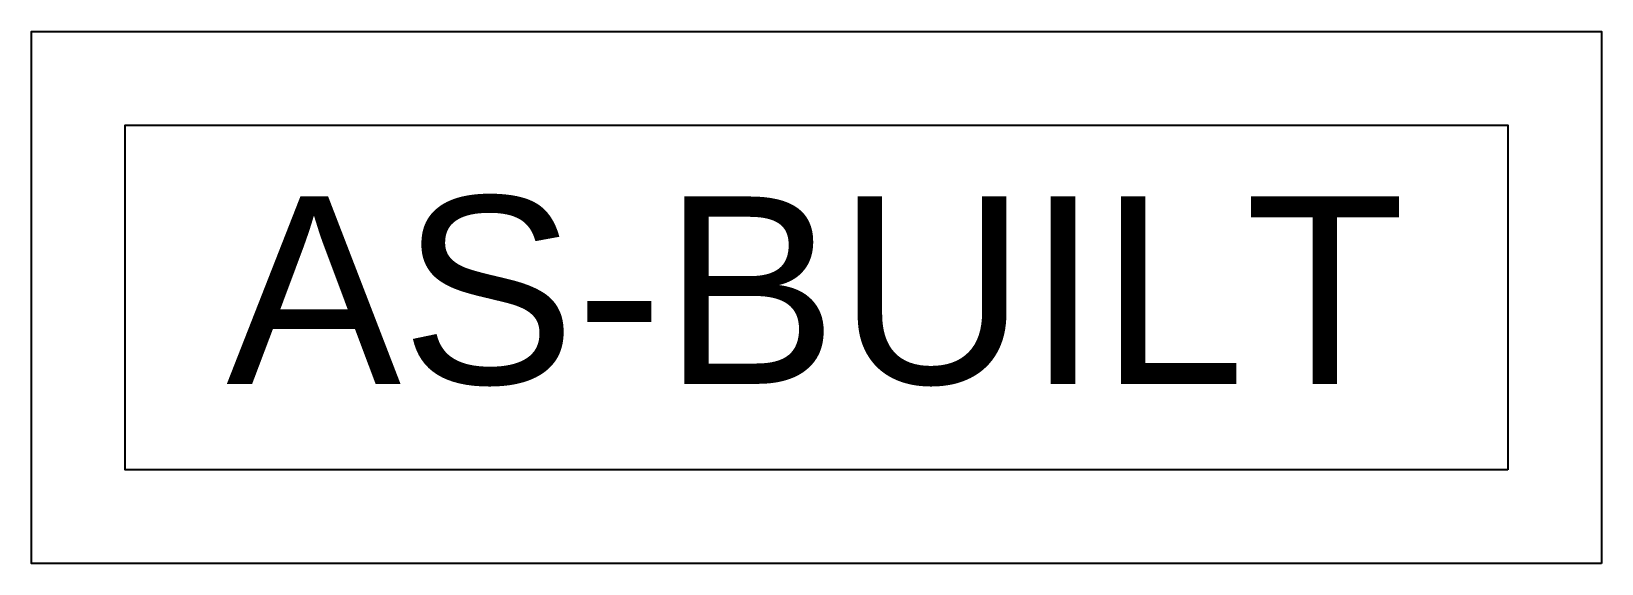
# Model space of a CAD drawing. Header units: inches. Extents: x 1.73 to 2.77, y 6.35 to 6.7.
import ezdxf

# ---------------------------------------------------------------- set-up
doc = ezdxf.new("R2010")
doc.units = ezdxf.units.IN
doc.header["$MEASUREMENT"] = 0
doc.styles.add('PRT1', font='arial.ttf')

msp = doc.modelspace()

# ---------------------------------------------------------------- linework, layer by layer
for points in [[(2.7748, 6.3466), (1.7278, 6.3466), (1.7278, 6.7016), (2.7748, 6.7016)], [(2.7123, 6.4091), (1.7903, 6.4091), (1.7903, 6.6391), (2.7123, 6.6391)]]:
    msp.add_lwpolyline(points, close=True)

# ---------------------------------------------------------------- texts
at = {"insert": (1.8578, 6.5915), "char_height": 0.125, "attachment_point": 1, "style": 'PRT1'}
msp.add_mtext_dynamic_manual_height_columns('AS-BUILT', width=1.39358, gutter_width=1, heights=[0], dxfattribs=at)

doc.saveas('drawing.dxf')
